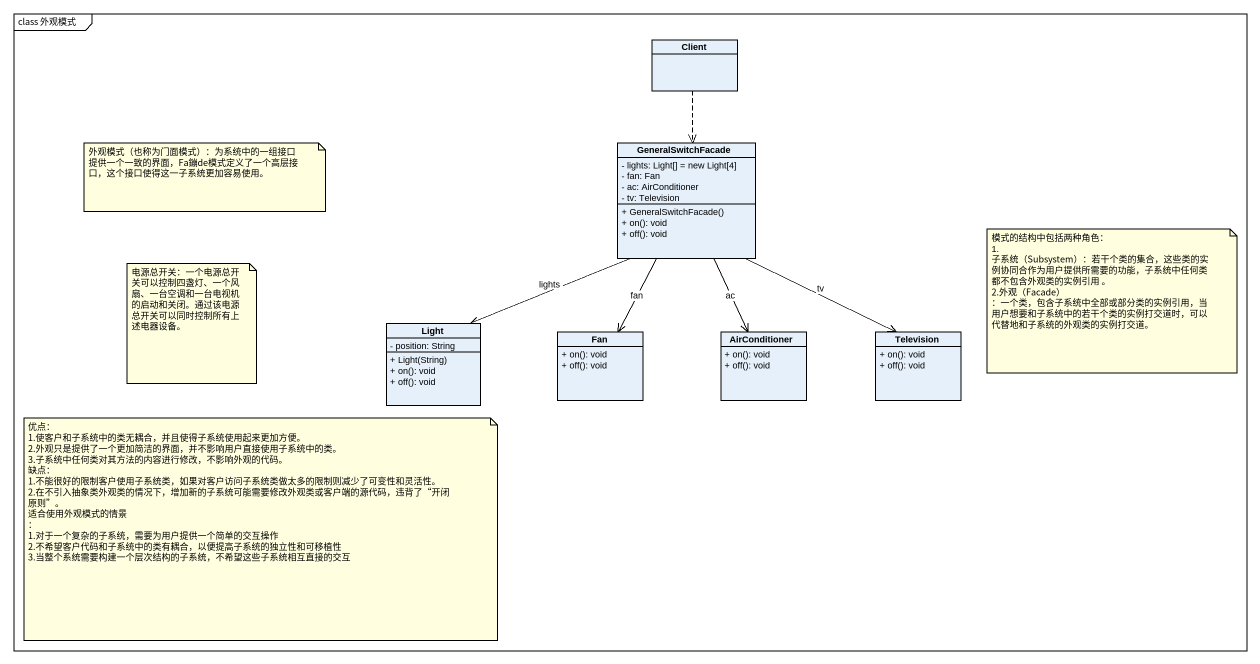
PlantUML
@startuml
mainframe class 外观模式
hide circle
hide empty members
skinparam classAttributeIconSize 0
class Client
class GeneralSwitchFacade {
  - lights: Light[] = new Light[4]
  - fan: Fan
  - ac: AirConditioner
  - tv: Television
  + GeneralSwitchFacade()
  + on(): void
  + off(): void
}
class Light {
  - position: String
  + Light(String)
  + on(): void
  + off(): void
}
class Fan {
  + on(): void
  + off(): void
}
class AirConditioner {
  + on(): void
  + off(): void
}
class Television {
  + on(): void
  + off(): void
}
Client ..> GeneralSwitchFacade
GeneralSwitchFacade --> Light : lights
GeneralSwitchFacade --> Fan : fan
GeneralSwitchFacade --> AirConditioner : ac
GeneralSwitchFacade --> Television : tv
note as N1
  外观模式（也称为门面模式）：为系统中的一组接口提供一个一致的界面，Fa鏰de模式定义了一个高层接口，这个接口使得这一子系统更加容易使用。
end note
note as N2
  模式的结构中包括两种角色：
  1. 子系统（Subsystem）：若干个类的集合，这些类的实例协同合作为用户提供所需要的功能，子系统中任何类都不包含外观类的实例引用 。
  2.外观（Facade） ：一个类，包含子系统中全部或部分类的实例引用，当用户想要和子系统中的若干个类的实例打交道时，可以代替地和子系统的外观类的实例打交道。
end note
note as N3
  电源总开关：一个电源总开关可以控制四盏灯、一个风扇、一台空调和一台电视机的启动和关闭。通过该电源总开关可以同时控制所有上述电器设备。
end note
note as N4
  优点：
  1.使客户和子系统中的类无耦合，并且使得子系统使用起来更加方便。
  2.外观只是提供了一个更加简洁的界面，并不影响用户直接使用子系统中的类。
  3.子系统中任何类对其方法的内容进行修改，不影响外观的代码。
  缺点：
  1.不能很好的限制客户使用子系统类，如果对客户访问子系统类做太多的限制则减少了可变性和灵活性。
  2.在不引入抽象类外观类的情况下，增加新的子系统可能需要修改外观类或客户端的源代码，违背了“开闭原则”。
  适合使用外观模式的情景
  ：
  1.对于一个复杂的子系统，需要为用户提供一个简单的交互操作
  2.不希望客户代码和子系统中的类有耦合，以便提高子系统的独立性和可移植性
  3.当整个系统需要构建一个层次结构的子系统，不希望这些子系统相互直接的交互
end note
@enduml
